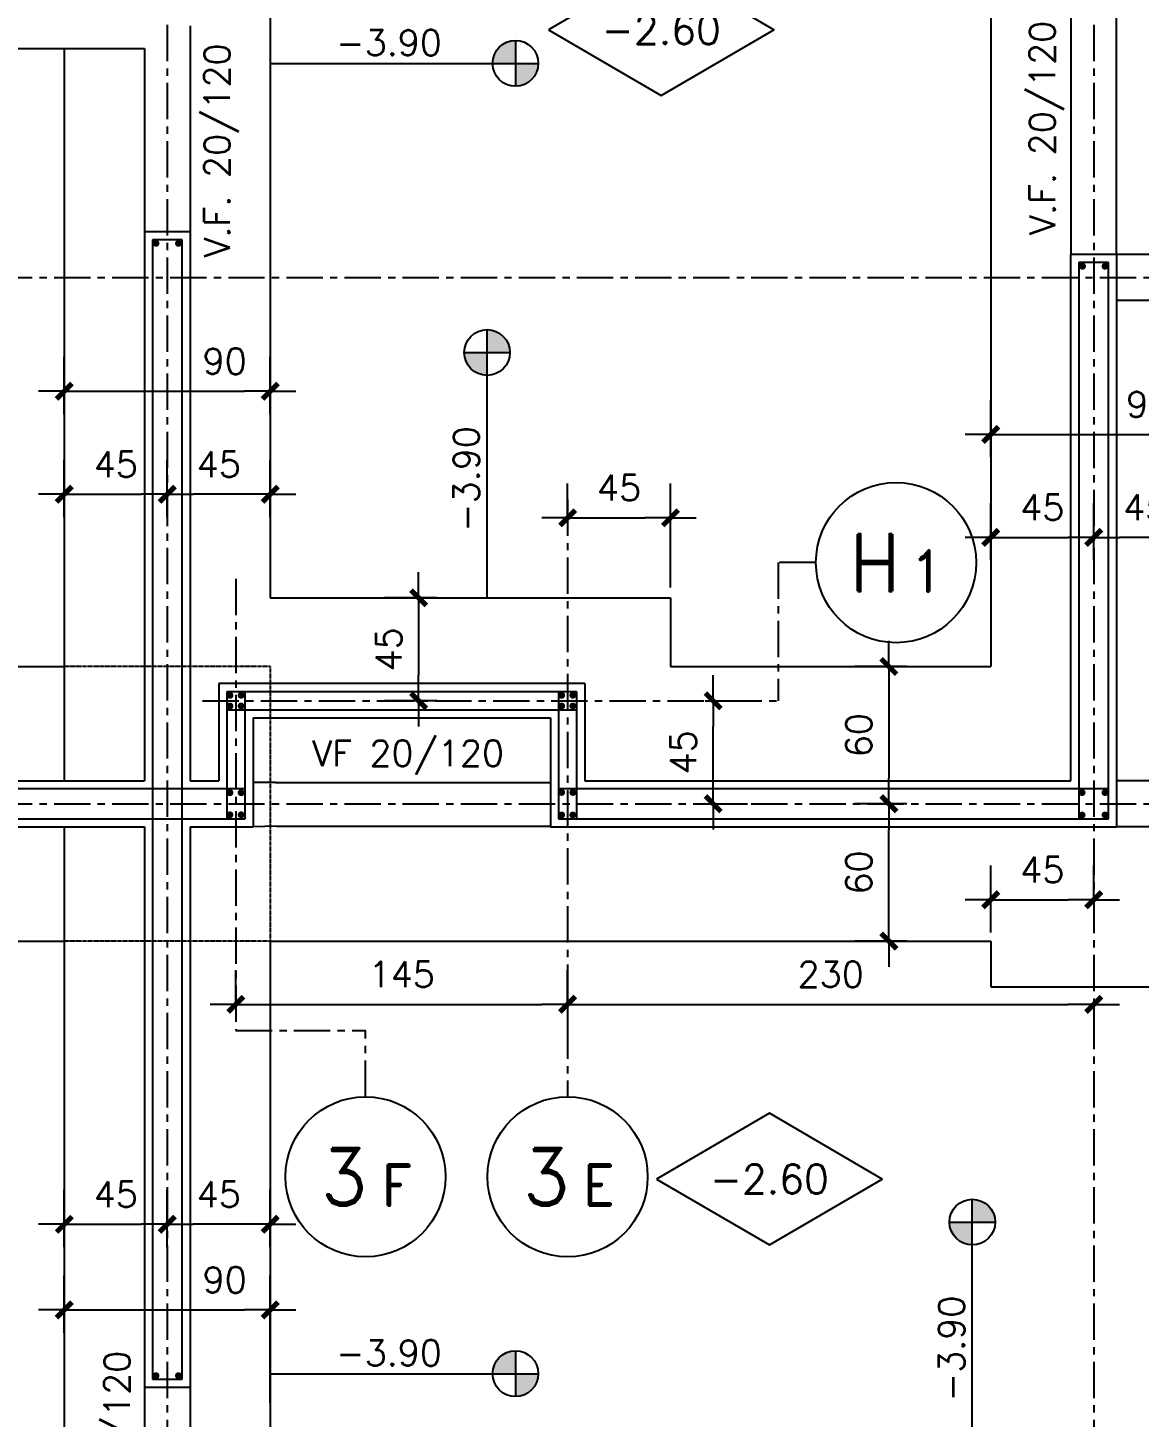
# Model space of a CAD drawing. Header units: millimetres. Extents: x -656655 to -651355, y 91699 to 96737.
# Drawn here: x -655251 to -654765, y 94179 to 94787 of the extents above; entities that cross this region are included whole.
import ezdxf
from ezdxf.enums import TextEntityAlignment as Align

# ---------------------------------------------------------------- set-up
doc = ezdxf.new("R2010")
doc.units = ezdxf.units.MM
doc.header["$LTSCALE"] = 0.5
doc.linetypes.add('CENTER', pattern=[50.8, 31.75, -6.35, 6.35, -6.35])
doc.linetypes.add('DASHED', pattern=[0.75, 0.5, -0.25])
for name, color, linetype in [('A-LINEA 015', 6, 'Continuous'), ('BORDE DE LOSAS', 3, 'Continuous'), ('COTAS', 2, 'Continuous'), ('EJES', 1, 'CENTER'), ('FUNDACIONES', 6, 'Continuous'), ('MALLA', 1, 'Continuous'), ('MUROS', 5, 'Continuous'), ('NIVELES', 3, 'Continuous'), ('SEGMENTOS1', 2, 'DASHED'), ('TEXTOS1', 9, 'Continuous'), ('VIGAS', 3, 'Continuous')]:
    doc.layers.add(name, color=color, linetype=linetype)
doc.styles.add('ROMAND', font='romand')
doc.styles.add('ROMANS', font='romans')
doc.dimstyles.new('ING-50', dxfattribs={"dimscale": 5, "dimtxt": 2.25, "dimasz": 2.25, "dimexe": 3, "dimexo": 0, "dimgap": 1.5, "dimtad": 1, "dimdec": 1, "dimzin": 12, "dimdsep": 46, "dimtxsty": 'ROMANS', "dimblk1": 'TICK1', "dimblk2": 'TICK1', "dimsah": 1, "dimcen": 0.09, "dimclrd": 2, "dimclre": 1, "dimclrt": 3, "dimadec": 1, "dimazin": 3, "dimtfac": 1, "dimtdec": 1, "dimtix": 1, "dimtmove": 2, "dimatfit": 3, "dimfxl": 3, "dimtolj": 1, "dimtzin": 12, "dimarcsym": 0})

# ---------------------------------------------------------------- blocks, each defined once
blk = doc.blocks.new('NIVEL')
at = {"layer": 'NIVELES', "color": 3, "linetype": 'Continuous'}
blk.add_lwpolyline([(-48.79, 12.3), (0.47, -16.43), (49.72, 12.3), (0.47, 41.04)], close=True, dxfattribs=at)
at = {"layer": 'NIVELES', "color": 3, "linetype": 'Continuous', "style": 'ROMANS'}
blk.add_attdef('%%P00.00', text='', height=12.66, dxfattribs=at).set_placement((0.44, 5.97), align=Align.CENTER)
blk = doc.blocks.new('TICK1')
at = {"color": 2}
for points in [[(0, 0), (-1, 0)], [(0, 0), (1, 0)]]:
    blk.add_lwpolyline(points, dxfattribs=at)
at = {"color": 2, "const_width": 0.2}
blk.add_lwpolyline([(-0.3, -0.3), (0.3, 0.3)], dxfattribs=at)
blk = doc.blocks.new('*D263')
at = {"layer": 'COTAS', "color": 1, "lineweight": -2, "ltscale": 0.5}
for p, q in [((-655234.71, 94216.32), (-655234.71, 94241.26)), ((-655144.71, 94185.61), (-655144.71, 94241.26))]:
    blk.add_line(p, q, dxfattribs=at)
at = {"layer": 'COTAS', "color": 2, "lineweight": -2, "ltscale": 0.5}
blk.add_line((-655223.46, 94226.26), (-655155.96, 94226.26), dxfattribs=at)
at = {"layer": 'Defpoints', "color": 0, "ltscale": 0.5}
for p in [(-655144.71, 94226.26), (-655234.71, 94216.32), (-655144.71, 94185.61)]:
    blk.add_point(p, dxfattribs=at)
at = {"layer": 'COTAS', "color": 2, "lineweight": -2, "ltscale": 0.5, "xscale": 11.25, "yscale": 11.25, "zscale": 11.25, "rotation": 180}
blk.add_blockref('TICK1', (-655234.71, 94226.26), dxfattribs=at)
at = {"layer": 'COTAS', "color": 2, "lineweight": -2, "ltscale": 0.5, "xscale": 11.25, "yscale": 11.25, "zscale": 11.25}
blk.add_blockref('TICK1', (-655144.71, 94226.26), dxfattribs=at)
at = {"layer": 'COTAS', "color": 3, "ltscale": 0.5, "insert": (-655164.61, 94239.39), "char_height": 11.25, "attachment_point": 5, "style": 'ROMANS'}
blk.add_mtext('\\A1;90', dxfattribs=at)
blk = doc.blocks.new('*D142')
at = {"layer": 'COTAS', "color": 1, "lineweight": -2, "ltscale": 0.5}
for p, q in [((-655234.71, 94253.74), (-655234.71, 94278.68)), ((-655189.71, 94253.74), (-655189.71, 94278.68))]:
    blk.add_line(p, q, dxfattribs=at)
at = {"layer": 'COTAS', "color": 2, "lineweight": -2, "ltscale": 0.5}
blk.add_line((-655223.46, 94263.68), (-655200.96, 94263.68), dxfattribs=at)
at = {"layer": 'Defpoints', "color": 0, "ltscale": 0.5}
for p in [(-655189.71, 94263.68), (-655234.71, 94253.74), (-655189.71, 94253.74)]:
    blk.add_point(p, dxfattribs=at)
at = {"layer": 'COTAS', "color": 2, "lineweight": -2, "ltscale": 0.5, "xscale": 11.25, "yscale": 11.25, "zscale": 11.25, "rotation": 180}
blk.add_blockref('TICK1', (-655234.71, 94263.68), dxfattribs=at)
at = {"layer": 'COTAS', "color": 2, "lineweight": -2, "ltscale": 0.5, "xscale": 11.25, "yscale": 11.25, "zscale": 11.25}
blk.add_blockref('TICK1', (-655189.71, 94263.68), dxfattribs=at)
at = {"layer": 'COTAS', "color": 3, "ltscale": 0.5, "insert": (-655212.21, 94276.81), "char_height": 11.25, "attachment_point": 5, "style": 'ROMANS'}
blk.add_mtext('\\A1;45', dxfattribs=at)
blk = doc.blocks.new('*D143')
at = {"layer": 'COTAS', "color": 1, "lineweight": -2, "ltscale": 0.5}
for p, q in [((-655189.71, 94253.74), (-655189.71, 94278.68)), ((-655144.71, 94253.74), (-655144.71, 94278.68))]:
    blk.add_line(p, q, dxfattribs=at)
at = {"layer": 'COTAS', "color": 2, "lineweight": -2, "ltscale": 0.5}
blk.add_line((-655155.96, 94263.68), (-655178.46, 94263.68), dxfattribs=at)
at = {"layer": 'Defpoints', "color": 0, "ltscale": 0.5}
for p in [(-655189.71, 94263.68), (-655189.71, 94253.74), (-655144.71, 94253.74)]:
    blk.add_point(p, dxfattribs=at)
at = {"layer": 'COTAS', "color": 2, "lineweight": -2, "ltscale": 0.5, "xscale": 11.25, "yscale": 11.25, "zscale": 11.25, "rotation": 180}
blk.add_blockref('TICK1', (-655189.71, 94263.68), dxfattribs=at)
at = {"layer": 'COTAS', "color": 2, "lineweight": -2, "ltscale": 0.5, "xscale": 11.25, "yscale": 11.25, "zscale": 11.25}
blk.add_blockref('TICK1', (-655144.71, 94263.68), dxfattribs=at)
at = {"layer": 'COTAS', "color": 3, "ltscale": 0.5, "insert": (-655167.21, 94276.81), "char_height": 11.25, "attachment_point": 5, "style": 'ROMANS'}
blk.add_mtext('\\A1;45', dxfattribs=at)
blk = doc.blocks.new('*D163')
at = {"layer": 'COTAS', "color": 1, "lineweight": -2, "ltscale": 0.5}
for p, q in [((-654829.71, 94598.86), (-654829.71, 94623.88)), ((-654739.71, 94598.86), (-654739.71, 94623.88))]:
    blk.add_line(p, q, dxfattribs=at)
at = {"layer": 'COTAS', "color": 2, "lineweight": -2, "ltscale": 0.5}
blk.add_line((-654818.46, 94608.88), (-654750.96, 94608.88), dxfattribs=at)
at = {"layer": 'Defpoints', "color": 0, "ltscale": 0.5}
for p in [(-654739.71, 94608.88), (-654829.71, 94598.86), (-654739.71, 94598.86)]:
    blk.add_point(p, dxfattribs=at)
at = {"layer": 'COTAS', "color": 2, "lineweight": -2, "ltscale": 0.5, "xscale": 11.25, "yscale": 11.25, "zscale": 11.25, "rotation": 180}
blk.add_blockref('TICK1', (-654829.71, 94608.88), dxfattribs=at)
at = {"layer": 'COTAS', "color": 2, "lineweight": -2, "ltscale": 0.5, "xscale": 11.25, "yscale": 11.25, "zscale": 11.25}
blk.add_blockref('TICK1', (-654739.71, 94608.88), dxfattribs=at)
at = {"layer": 'COTAS', "color": 3, "ltscale": 0.5, "insert": (-654760.9, 94622.01), "char_height": 11.25, "attachment_point": 5, "style": 'ROMANS'}
blk.add_mtext('\\A1;90', dxfattribs=at)
blk = doc.blocks.new('*D164')
at = {"layer": 'COTAS', "color": 1, "lineweight": -2, "ltscale": 0.5}
for p, q in [((-654829.71, 94553.86), (-654829.71, 94578.88)), ((-654784.71, 94553.86), (-654784.71, 94578.88))]:
    blk.add_line(p, q, dxfattribs=at)
at = {"layer": 'COTAS', "color": 2, "lineweight": -2, "ltscale": 0.5}
blk.add_line((-654818.46, 94563.88), (-654795.96, 94563.88), dxfattribs=at)
at = {"layer": 'Defpoints', "color": 0, "ltscale": 0.5}
for p in [(-654784.71, 94563.88), (-654829.71, 94553.86), (-654784.71, 94553.86)]:
    blk.add_point(p, dxfattribs=at)
at = {"layer": 'COTAS', "color": 2, "lineweight": -2, "ltscale": 0.5, "xscale": 11.25, "yscale": 11.25, "zscale": 11.25, "rotation": 180}
blk.add_blockref('TICK1', (-654829.71, 94563.88), dxfattribs=at)
at = {"layer": 'COTAS', "color": 2, "lineweight": -2, "ltscale": 0.5, "xscale": 11.25, "yscale": 11.25, "zscale": 11.25}
blk.add_blockref('TICK1', (-654784.71, 94563.88), dxfattribs=at)
at = {"layer": 'COTAS', "color": 3, "ltscale": 0.5, "insert": (-654807.21, 94577.01), "char_height": 11.25, "attachment_point": 5, "style": 'ROMANS'}
blk.add_mtext('\\A1;45', dxfattribs=at)
blk = doc.blocks.new('*D165')
at = {"layer": 'COTAS', "color": 1, "lineweight": -2, "ltscale": 0.5}
for p, q in [((-654784.71, 94553.86), (-654784.71, 94578.88)), ((-654739.71, 94553.86), (-654739.71, 94578.88))]:
    blk.add_line(p, q, dxfattribs=at)
at = {"layer": 'COTAS', "color": 2, "lineweight": -2, "ltscale": 0.5}
blk.add_line((-654750.96, 94563.88), (-654773.46, 94563.88), dxfattribs=at)
at = {"layer": 'Defpoints', "color": 0, "ltscale": 0.5}
for p in [(-654784.71, 94563.88), (-654784.71, 94553.86), (-654739.71, 94553.86)]:
    blk.add_point(p, dxfattribs=at)
at = {"layer": 'COTAS', "color": 2, "lineweight": -2, "ltscale": 0.5, "xscale": 11.25, "yscale": 11.25, "zscale": 11.25, "rotation": 180}
blk.add_blockref('TICK1', (-654784.71, 94563.88), dxfattribs=at)
at = {"layer": 'COTAS', "color": 2, "lineweight": -2, "ltscale": 0.5, "xscale": 11.25, "yscale": 11.25, "zscale": 11.25}
blk.add_blockref('TICK1', (-654739.71, 94563.88), dxfattribs=at)
at = {"layer": 'COTAS', "color": 3, "ltscale": 0.5, "insert": (-654762.21, 94577.01), "char_height": 11.25, "attachment_point": 5, "style": 'ROMANS'}
blk.add_mtext('\\A1;45', dxfattribs=at)
blk = doc.blocks.new('*D182')
at = {"layer": 'COTAS', "color": 1, "lineweight": -2, "ltscale": 0.5}
for p, q in [((-654866.39, 94447.45), (-654889.28, 94447.45)), ((-654866.39, 94387.45), (-654889.28, 94387.45))]:
    blk.add_line(p, q, dxfattribs=at)
at = {"layer": 'COTAS', "color": 2, "lineweight": -2, "ltscale": 0.5}
blk.add_line((-654874.28, 94398.7), (-654874.28, 94436.2), dxfattribs=at)
at = {"layer": 'Defpoints', "color": 0, "ltscale": 0.5}
for p in [(-654874.28, 94447.45), (-654866.39, 94447.45), (-654866.39, 94387.45)]:
    blk.add_point(p, dxfattribs=at)
at = {"layer": 'COTAS', "color": 2, "lineweight": -2, "ltscale": 0.5, "xscale": 11.25, "yscale": 11.25, "zscale": 11.25}
for p, rotation in [((-654874.28, 94447.45), 90), ((-654874.28, 94387.45), 270)]:
    blk.add_blockref('TICK1', p, dxfattribs=dict(at, rotation=rotation))
at = {"layer": 'COTAS', "color": 3, "ltscale": 0.5, "insert": (-654887.4, 94417.45), "char_height": 11.25, "attachment_point": 5, "rotation": 90, "style": 'ROMANS'}
blk.add_mtext('\\A1;60', dxfattribs=at)
blk = doc.blocks.new('*D183')
at = {"layer": 'COTAS', "color": 1, "lineweight": -2, "ltscale": 0.5}
for p, q in [((-654866.39, 94507.45), (-654889.28, 94507.45)), ((-654866.39, 94447.45), (-654889.28, 94447.45))]:
    blk.add_line(p, q, dxfattribs=at)
at = {"layer": 'COTAS', "color": 2, "lineweight": -2, "ltscale": 0.5}
blk.add_line((-654874.28, 94496.2), (-654874.28, 94458.7), dxfattribs=at)
at = {"layer": 'Defpoints', "color": 0, "ltscale": 0.5}
for p in [(-654866.39, 94507.45), (-654874.28, 94447.45), (-654866.39, 94447.45)]:
    blk.add_point(p, dxfattribs=at)
at = {"layer": 'COTAS', "color": 2, "lineweight": -2, "ltscale": 0.5, "xscale": 11.25, "yscale": 11.25, "zscale": 11.25}
for p, rotation in [((-654874.28, 94507.45), 90), ((-654874.28, 94447.45), 270)]:
    blk.add_blockref('TICK1', p, dxfattribs=dict(at, rotation=rotation))
at = {"layer": 'COTAS', "color": 3, "ltscale": 0.5, "insert": (-654887.4, 94477.45), "char_height": 11.25, "attachment_point": 5, "rotation": 90, "style": 'ROMANS'}
blk.add_mtext('\\A1;60', dxfattribs=at)
blk = doc.blocks.new('*D187')
at = {"layer": 'COTAS', "color": 1, "lineweight": -2, "ltscale": 0.5}
for p, q in [((-655234.71, 94617.78), (-655234.71, 94642.72)), ((-655144.71, 94617.78), (-655144.71, 94642.72))]:
    blk.add_line(p, q, dxfattribs=at)
at = {"layer": 'COTAS', "color": 2, "lineweight": -2, "ltscale": 0.5}
blk.add_line((-655223.46, 94627.72), (-655155.96, 94627.72), dxfattribs=at)
at = {"layer": 'Defpoints', "color": 0, "ltscale": 0.5}
for p in [(-655144.71, 94627.72), (-655234.71, 94617.78), (-655144.71, 94617.78)]:
    blk.add_point(p, dxfattribs=at)
at = {"layer": 'COTAS', "color": 2, "lineweight": -2, "ltscale": 0.5, "xscale": 11.25, "yscale": 11.25, "zscale": 11.25, "rotation": 180}
blk.add_blockref('TICK1', (-655234.71, 94627.72), dxfattribs=at)
at = {"layer": 'COTAS', "color": 2, "lineweight": -2, "ltscale": 0.5, "xscale": 11.25, "yscale": 11.25, "zscale": 11.25}
blk.add_blockref('TICK1', (-655144.71, 94627.72), dxfattribs=at)
at = {"layer": 'COTAS', "color": 3, "ltscale": 0.5, "insert": (-655164.61, 94640.84), "char_height": 11.25, "attachment_point": 5, "style": 'ROMANS'}
blk.add_mtext('\\A1;90', dxfattribs=at)
blk = doc.blocks.new('*D188')
at = {"layer": 'COTAS', "color": 1, "lineweight": -2, "ltscale": 0.5}
for p, q in [((-655234.71, 94572.78), (-655234.71, 94597.72)), ((-655189.71, 94572.78), (-655189.71, 94597.72))]:
    blk.add_line(p, q, dxfattribs=at)
at = {"layer": 'COTAS', "color": 2, "lineweight": -2, "ltscale": 0.5}
blk.add_line((-655223.46, 94582.72), (-655200.96, 94582.72), dxfattribs=at)
at = {"layer": 'Defpoints', "color": 0, "ltscale": 0.5}
for p in [(-655189.71, 94582.72), (-655234.71, 94572.78), (-655189.71, 94572.78)]:
    blk.add_point(p, dxfattribs=at)
at = {"layer": 'COTAS', "color": 2, "lineweight": -2, "ltscale": 0.5, "xscale": 11.25, "yscale": 11.25, "zscale": 11.25, "rotation": 180}
blk.add_blockref('TICK1', (-655234.71, 94582.72), dxfattribs=at)
at = {"layer": 'COTAS', "color": 2, "lineweight": -2, "ltscale": 0.5, "xscale": 11.25, "yscale": 11.25, "zscale": 11.25}
blk.add_blockref('TICK1', (-655189.71, 94582.72), dxfattribs=at)
at = {"layer": 'COTAS', "color": 3, "ltscale": 0.5, "insert": (-655212.21, 94595.84), "char_height": 11.25, "attachment_point": 5, "style": 'ROMANS'}
blk.add_mtext('\\A1;45', dxfattribs=at)
blk = doc.blocks.new('*D189')
at = {"layer": 'COTAS', "color": 1, "lineweight": -2, "ltscale": 0.5}
for p, q in [((-655189.71, 94572.78), (-655189.71, 94597.72)), ((-655144.71, 94572.78), (-655144.71, 94597.72))]:
    blk.add_line(p, q, dxfattribs=at)
at = {"layer": 'COTAS', "color": 2, "lineweight": -2, "ltscale": 0.5}
blk.add_line((-655155.96, 94582.72), (-655178.46, 94582.72), dxfattribs=at)
at = {"layer": 'Defpoints', "color": 0, "ltscale": 0.5}
for p in [(-655189.71, 94582.72), (-655189.71, 94572.78), (-655144.71, 94572.78)]:
    blk.add_point(p, dxfattribs=at)
at = {"layer": 'COTAS', "color": 2, "lineweight": -2, "ltscale": 0.5, "xscale": 11.25, "yscale": 11.25, "zscale": 11.25, "rotation": 180}
blk.add_blockref('TICK1', (-655189.71, 94582.72), dxfattribs=at)
at = {"layer": 'COTAS', "color": 2, "lineweight": -2, "ltscale": 0.5, "xscale": 11.25, "yscale": 11.25, "zscale": 11.25}
blk.add_blockref('TICK1', (-655144.71, 94582.72), dxfattribs=at)
at = {"layer": 'COTAS', "color": 3, "ltscale": 0.5, "insert": (-655167.21, 94595.84), "char_height": 11.25, "attachment_point": 5, "style": 'ROMANS'}
blk.add_mtext('\\A1;45', dxfattribs=at)
blk = doc.blocks.new('*D286')
at = {"layer": 'COTAS', "color": 1, "lineweight": -2, "ltscale": 0.5}
for p, q in [((-654829.71, 94391.27), (-654829.71, 94420.5)), ((-654784.71, 94403.76), (-654784.71, 94420.5))]:
    blk.add_line(p, q, dxfattribs=at)
at = {"layer": 'COTAS', "color": 2, "lineweight": -2, "ltscale": 0.5}
blk.add_line((-654818.46, 94405.5), (-654795.96, 94405.5), dxfattribs=at)
at = {"layer": 'Defpoints', "color": 0, "ltscale": 0.5}
for p in [(-654784.71, 94405.5), (-654784.71, 94403.76), (-654829.71, 94391.27)]:
    blk.add_point(p, dxfattribs=at)
at = {"layer": 'COTAS', "color": 2, "lineweight": -2, "ltscale": 0.5, "xscale": 11.25, "yscale": 11.25, "zscale": 11.25, "rotation": 180}
blk.add_blockref('TICK1', (-654829.71, 94405.5), dxfattribs=at)
at = {"layer": 'COTAS', "color": 2, "lineweight": -2, "ltscale": 0.5, "xscale": 11.25, "yscale": 11.25, "zscale": 11.25}
blk.add_blockref('TICK1', (-654784.71, 94405.5), dxfattribs=at)
at = {"layer": 'COTAS', "color": 3, "ltscale": 0.5, "insert": (-654807.21, 94418.63), "char_height": 11.25, "attachment_point": 5, "style": 'ROMANS'}
blk.add_mtext('\\A1;45', dxfattribs=at)
blk = doc.blocks.new('nivel-f')
at = {"linetype": 'Continuous'}
h = blk.add_hatch(color=1, dxfattribs=at)
h.paths.add_polyline_path([(90.5, 0), (90.5, 10, 0.414214), (80.5, 0)])
h.paths.add_polyline_path([(90.5, -10, 0.414214), (100.5, 0), (90.5, 0)])
at = {"color": 3}
for p, q in [((90.5, 10), (90.5, -10)), ((-16.7, 0), (100.5, 0))]:
    blk.add_line(p, q, dxfattribs=at)
blk.add_circle((90.5, 0), 10, dxfattribs=at)
at = {"color": 3, "style": 'ROMANS'}
blk.add_attdef('NIVEL', text='', height=11.25, dxfattribs=at).set_placement((35.21, 3.44), align=Align.CENTER)
blk = doc.blocks.new('*D407')
at = {"layer": 'COTAS', "color": 1, "lineweight": -2}
for p, q in [((-654954.56, 94492.45), (-654936.08, 94492.45)), ((-654954.37, 94447.45), (-654936.08, 94447.45))]:
    blk.add_line(p, q, dxfattribs=at)
at = {"layer": 'COTAS', "color": 2, "lineweight": -2}
blk.add_line((-654951.08, 94458.7), (-654951.08, 94481.2), dxfattribs=at)
at = {"layer": 'Defpoints', "color": 0}
for p in [(-654954.56, 94492.45), (-654951.08, 94492.45), (-654954.37, 94447.45)]:
    blk.add_point(p, dxfattribs=at)
at = {"layer": 'COTAS', "color": 2, "lineweight": -2, "xscale": 11.25, "yscale": 11.25, "zscale": 11.25}
for p, rotation in [((-654951.08, 94492.45), 90), ((-654951.08, 94447.45), 270)]:
    blk.add_blockref('TICK1', p, dxfattribs=dict(at, rotation=rotation))
at = {"layer": 'COTAS', "color": 3, "insert": (-654964.2, 94469.95), "char_height": 11.25, "attachment_point": 5, "rotation": 90, "style": 'ROMANS'}
blk.add_mtext('\\A1;45', dxfattribs=at)
blk = doc.blocks.new('eje-3')
at = {"color": 3, "linetype": 'Continuous'}
blk.add_circle((0, 0), 35, dxfattribs=at)
at = {"color": 5, "linetype": 'Continuous', "style": 'ROMAND'}
for height, p in [(25, (-9.19, 0)), (18, (13.69, -3.58))]:
    blk.add_attdef('0', text='', height=height, dxfattribs=at).set_placement(p, align=Align.MIDDLE)
blk = doc.blocks.new('*D408')
at = {"layer": 'COTAS', "color": 1, "lineweight": -2}
for p, q in [((-655159.71, 94359.81), (-655159.71, 94374.81)), ((-655014.71, 94359.81), (-655014.71, 94344.81))]:
    blk.add_line(p, q, dxfattribs=at)
at = {"layer": 'COTAS', "color": 2, "lineweight": -2}
blk.add_line((-655148.46, 94359.81), (-655025.96, 94359.81), dxfattribs=at)
at = {"layer": 'Defpoints', "color": 0}
for p in [(-655159.71, 94359.81), (-655014.71, 94359.81), (-655014.71, 94359.81)]:
    blk.add_point(p, dxfattribs=at)
at = {"layer": 'COTAS', "color": 2, "lineweight": -2, "xscale": 11.25, "yscale": 11.25, "zscale": 11.25, "rotation": 180}
blk.add_blockref('TICK1', (-655159.71, 94359.81), dxfattribs=at)
at = {"layer": 'COTAS', "color": 2, "lineweight": -2, "xscale": 11.25, "yscale": 11.25, "zscale": 11.25}
blk.add_blockref('TICK1', (-655014.71, 94359.81), dxfattribs=at)
at = {"layer": 'COTAS', "color": 3, "insert": (-655087.21, 94372.93), "char_height": 11.25, "attachment_point": 5, "style": 'ROMANS'}
blk.add_mtext('\\A1;145', dxfattribs=at)
blk = doc.blocks.new('*D410')
at = {"layer": 'COTAS', "color": 1, "lineweight": -2}
for p, q in [((-655014.71, 94359.81), (-655014.71, 94374.81)), ((-654784.71, 94359.81), (-654784.71, 94344.81))]:
    blk.add_line(p, q, dxfattribs=at)
at = {"layer": 'COTAS', "color": 2, "lineweight": -2}
blk.add_line((-655003.46, 94359.81), (-654795.96, 94359.81), dxfattribs=at)
at = {"layer": 'Defpoints', "color": 0}
for p in [(-655014.71, 94359.81), (-654784.71, 94359.81), (-654784.71, 94359.81)]:
    blk.add_point(p, dxfattribs=at)
at = {"layer": 'COTAS', "color": 2, "lineweight": -2, "xscale": 11.25, "yscale": 11.25, "zscale": 11.25, "rotation": 180}
blk.add_blockref('TICK1', (-655014.71, 94359.81), dxfattribs=at)
at = {"layer": 'COTAS', "color": 2, "lineweight": -2, "xscale": 11.25, "yscale": 11.25, "zscale": 11.25}
blk.add_blockref('TICK1', (-654784.71, 94359.81), dxfattribs=at)
at = {"layer": 'COTAS', "color": 3, "insert": (-654899.71, 94372.93), "char_height": 11.25, "attachment_point": 5, "style": 'ROMANS'}
blk.add_mtext('\\A1;230', dxfattribs=at)
blk = doc.blocks.new('*D412')
at = {"layer": 'COTAS', "color": 1, "lineweight": -2, "ltscale": 0.5}
for p, q in [((-655071.94, 94537.45), (-655094.82, 94537.45)), ((-655071.94, 94492.45), (-655094.82, 94492.45))]:
    blk.add_line(p, q, dxfattribs=at)
at = {"layer": 'COTAS', "color": 2, "lineweight": -2, "ltscale": 0.5}
blk.add_line((-655079.82, 94526.2), (-655079.82, 94503.7), dxfattribs=at)
at = {"layer": 'Defpoints', "color": 0, "ltscale": 0.5}
for p in [(-655071.94, 94537.45), (-655079.82, 94492.45), (-655071.94, 94492.45)]:
    blk.add_point(p, dxfattribs=at)
at = {"layer": 'COTAS', "color": 2, "lineweight": -2, "ltscale": 0.5, "xscale": 11.25, "yscale": 11.25, "zscale": 11.25}
for p, rotation in [((-655079.82, 94537.45), 90), ((-655079.82, 94492.45), 270)]:
    blk.add_blockref('TICK1', p, dxfattribs=dict(at, rotation=rotation))
at = {"layer": 'COTAS', "color": 3, "ltscale": 0.5, "insert": (-655092.95, 94514.95), "char_height": 11.25, "attachment_point": 5, "rotation": 90, "style": 'ROMANS'}
blk.add_mtext('\\A1;45', dxfattribs=at)
blk = doc.blocks.new('*D413')
at = {"layer": 'COTAS', "color": 1, "lineweight": -2}
for p, q in [((-655014.71, 94572.44), (-655014.71, 94587.44)), ((-654969.71, 94542), (-654969.71, 94587.44))]:
    blk.add_line(p, q, dxfattribs=at)
at = {"layer": 'COTAS', "color": 2, "lineweight": -2}
blk.add_line((-655003.46, 94572.44), (-654980.96, 94572.44), dxfattribs=at)
at = {"layer": 'Defpoints', "color": 0}
for p in [(-655014.71, 94572.44), (-654969.71, 94572.44), (-654969.71, 94542)]:
    blk.add_point(p, dxfattribs=at)
at = {"layer": 'COTAS', "color": 2, "lineweight": -2, "xscale": 11.25, "yscale": 11.25, "zscale": 11.25, "rotation": 180}
blk.add_blockref('TICK1', (-655014.71, 94572.44), dxfattribs=at)
at = {"layer": 'COTAS', "color": 2, "lineweight": -2, "xscale": 11.25, "yscale": 11.25, "zscale": 11.25}
blk.add_blockref('TICK1', (-654969.71, 94572.44), dxfattribs=at)
at = {"layer": 'COTAS', "color": 3, "insert": (-654992.21, 94585.56), "char_height": 11.25, "attachment_point": 5, "style": 'ROMANS'}
blk.add_mtext('\\A1;45', dxfattribs=at)

msp = doc.modelspace()

# ---------------------------------------------------------------- linework, layer by layer
at = {"layer": 'BORDE DE LOSAS', "ltscale": 0.2}
for p, q in [((-654794.71467662, 94807.45238412), (-654794.71467756, 94687.45215585)), ((-654774.71467116, 94687.4521467), (-654774.71467182, 94807.45238423)), ((-654656.71467127, 94687.45228968), (-654774.71465897, 94687.45228968)), ((-654656.71467047, 94667.45410945), (-654774.71465818, 94667.45410945)), ((-654656.71466846, 94457.45232423), (-654774.71452185, 94457.45232423)), ((-654656.71466926, 94437.45234109), (-654774.71450887, 94437.45234109))]:
    msp.add_line(p, q, dxfattribs=at)
at = {"layer": 'EJES'}
for p, q in [((-655189.71469271, 96667.45227213), (-655189.71469271, 93007.45227206)), ((-654784.71467612, 96667.45227213), (-654784.71467612, 93007.45227206)), ((-656585.41238582, 94677.45226695), (-653147.2146825, 94677.45226695)), ((-655014.71469271, 94580.45969034), (-655014.71469314, 94319.44364402)), ((-654906.13629877, 94552.85175034), (-654922.64247036, 94552.85175034)), ((-654922.64247036, 94552.85175034), (-654922.64247036, 94492.45229727)), ((-655159.71469271, 94545.80603448), (-655159.71469311, 94348.37150939)), ((-655174.23729976, 94492.4522967), (-654922.64247036, 94492.45229727)), ((-656585.41238582, 94447.45229704), (-653147.2146825, 94447.45229704)), ((-655159.71469311, 94348.37150939), (-655103.05219927, 94348.37150939)), ((-655103.05219927, 94319.4436441), (-655103.05219927, 94348.37150939))]:
    msp.add_line(p, q, dxfattribs=at)
at = {"layer": 'FUNDACIONES', "ltscale": 0.15}
for p, q in [((-655144.71469271, 94977.45227212), (-655144.71469271, 94537.45229677)), ((-654829.71467612, 94977.45227212), (-654829.71467612, 94507.45229704)), ((-655234.71469271, 94777.45227212), (-655234.71469271, 94457.45233567)), ((-655144.71469271, 94537.45229677), (-654969.7146927, 94537.45229716)), ((-654969.7146927, 94537.45229716), (-654969.71469276, 94507.45229704)), ((-655657.02838306, 94507.45229704), (-655234.71469271, 94507.45229704)), ((-654969.71469276, 94507.45229704), (-654829.71467612, 94507.45229704)), ((-655234.71469271, 94437.45230392), (-655234.71469271, 94157.45227212)), ((-655682.82367587, 94387.45229704), (-655234.71469271, 94387.45229704)), ((-655144.71469271, 94387.45229704), (-654829.71467612, 94387.45229704)), ((-655144.71469271, 94387.45229704), (-655144.71469271, 94157.45227212)), ((-654829.71467612, 94387.45229704), (-654829.71467612, 94367.45229704)), ((-654829.71467612, 94367.45229704), (-654434.71467612, 94367.45229704))]:
    msp.add_line(p, q, dxfattribs=at)
at = {"layer": 'MALLA', "ltscale": 0.5}
for p, q in [((-655183.21467612, 94693.9523843), (-655196.21470843, 94693.9523843)), ((-655196.21470843, 94693.9523843), (-655196.21470843, 94195.95227236)), ((-655183.21467612, 94195.95227236), (-655183.21467612, 94693.9523843)), ((-654791.21467613, 94683.95215596), (-654791.21467618, 94440.95232266)), ((-654778.21467542, 94683.95215596), (-654791.21467613, 94683.95215596)), ((-654778.21467547, 94440.95232266), (-654778.21467542, 94683.95215596)), ((-655010.71469318, 94496.45232216), (-655163.71469652, 94496.4523216)), ((-655163.71469652, 94496.4523216), (-655163.71469652, 94440.95229933)), ((-655155.71469318, 94440.95229925), (-655155.71469318, 94496.4523216)), ((-655018.71469652, 94496.45232079), (-655018.71469655, 94440.95229777)), ((-655010.7146932, 94440.95230404), (-655010.71469318, 94496.45232079)), ((-655163.71469652, 94488.45232049), (-655010.71469318, 94488.45232105)), ((-655155.71469318, 94453.95226655), (-655671.21467428, 94453.95227212)), ((-654778.21466894, 94453.95226247), (-655018.71469654, 94453.95226507)), ((-655671.21467428, 94440.95230482), (-655155.71469318, 94440.95229925)), ((-655018.71469655, 94440.95229777), (-654778.21466894, 94440.95229517)), ((-655196.21470843, 94195.95227236), (-655183.21467612, 94195.95227236))]:
    msp.add_line(p, q, dxfattribs=at)
at = {"layer": 'MALLA', "ltscale": 0.5, "const_width": 1.5}
for points in [[(-655195.37371818, 94692.36139404, 1), (-655193.87371818, 94692.36139404, 1)], [(-655185.55566638, 94692.36139404, 1), (-655184.05566638, 94692.36139404, 1)], [(-654790.37368587, 94682.36116571, 1), (-654788.87368587, 94682.36116571, 1)], [(-654780.55566567, 94682.36116571, 1), (-654779.05566567, 94682.36116571, 1)], [(-655163.04401617, 94494.86771897, 1), (-655161.54401617, 94494.86771897, 1)], [(-655163.04401617, 94490.19649366, 1), (-655161.54401617, 94490.19649366, 1)], [(-655158.17890443, 94494.86771897, 1), (-655156.67890443, 94494.86771897, 1)], [(-655158.17890443, 94490.19649366, 1), (-655156.67890443, 94490.19649366, 1)], [(-655018.04401617, 94494.86771816, 1), (-655016.54401617, 94494.86771816, 1)], [(-655018.04401617, 94490.19649285, 1), (-655016.54401617, 94490.19649285, 1)], [(-655013.17890443, 94494.86771816, 1), (-655011.67890443, 94494.86771816, 1)], [(-655013.17890443, 94490.19649285, 1), (-655011.67890443, 94490.19649285, 1)], [(-655163.04401617, 94452.28117802, 1), (-655161.54401617, 94452.28117802, 1)], [(-655158.17890443, 94452.28117802, 1), (-655156.67890443, 94452.28117802, 1)], [(-655018.04401617, 94452.41548216, 1), (-655016.54401617, 94452.41548216, 1)], [(-655013.17890443, 94452.41548216, 1), (-655011.67890443, 94452.41548216, 1)], [(-654790.55837871, 94452.36134453, 1), (-654789.05837871, 94452.36134453, 1)], [(-654780.53851768, 94452.36134453, 1), (-654779.03851768, 94452.36134453, 1)], [(-655163.04401617, 94442.64963247, 1), (-655161.54401617, 94442.64963247, 1)], [(-655158.17890443, 94442.64963247, 1), (-655156.67890443, 94442.64963247, 1)], [(-655018.04401619, 94442.5627238, 1), (-655016.54401619, 94442.5627238, 1)], [(-655013.17890446, 94442.5627238, 1), (-655011.67890446, 94442.5627238, 1)], [(-654790.55837871, 94442.54331292, 1), (-654789.05837871, 94442.54331292, 1)], [(-654780.53851768, 94442.54331292, 1), (-654779.03851768, 94442.54331292, 1)], [(-655195.37371819, 94197.54326261, 1), (-655193.87371819, 94197.54326261, 1)], [(-655185.55566639, 94197.54326261, 1), (-655184.05566639, 94197.54326261, 1)]]:
    msp.add_lwpolyline(points, format="xyb", close=True, dxfattribs=at)
at = {"layer": 'MUROS'}
for p, q in [((-655179.71467509, 94697.4523843), (-655199.71470824, 94697.45238419)), ((-654774.71467542, 94687.45215596), (-654794.71467533, 94687.45215585)), ((-654774.71467116, 94687.4521467), (-654774.71450887, 94437.45229328)), ((-655167.21469271, 94499.95227291), (-655167.21469314, 94457.45227183)), ((-655007.21469271, 94499.95227347), (-655007.21469314, 94457.45226801)), ((-655152.21469286, 94484.9522718), (-655152.21469334, 94437.45230307)), ((-655022.21469286, 94484.95227237), (-655022.21469334, 94437.4522997)), ((-655674.71467612, 94457.45233628), (-655199.71467612, 94457.45233562)), ((-655179.71467612, 94457.45227212), (-655167.21469314, 94457.45227183)), ((-655007.21469314, 94457.45226801), (-654794.71467629, 94457.45226294)), ((-655199.71470819, 94437.45230384), (-655199.71470832, 94192.45227234))]:
    msp.add_line(p, q, dxfattribs=at)
at = {"layer": 'MUROS', "ltscale": 0.15}
for p, q in [((-655199.71467612, 94697.45238419), (-655199.71467612, 94457.45233562)), ((-655179.71467612, 94697.4523843), (-655179.71467612, 94457.45227212)), ((-655674.71467428, 94437.45230482), (-655199.71470819, 94437.45230384)), ((-655179.71467505, 94437.45230378), (-655179.71467517, 94192.45227234)), ((-655179.71467505, 94437.45230378), (-655152.21469334, 94437.45230307)), ((-655022.21469334, 94437.4522997), (-654774.714669, 94437.45229328)), ((-655199.71470845, 94192.45227236), (-655179.71467529, 94192.45227234))]:
    msp.add_line(p, q, dxfattribs=at)
at = {"layer": 'MUROS', "ltscale": 0.5}
for p, q in [((-654794.71467629, 94457.45226294), (-654794.71467756, 94687.45215585)), ((-655007.21469271, 94499.95227347), (-655167.21469271, 94499.95227291)), ((-655152.21469286, 94484.9522718), (-655022.21469286, 94484.95227237))]:
    msp.add_line(p, q, dxfattribs=at)
at = {"layer": 'SEGMENTOS1', "ltscale": 0.5}
for p, q in [((-655144.71469271, 94507.45229704), (-655234.71469271, 94507.45229704)), ((-655144.71469271, 94507.45229704), (-655144.71469271, 94387.45229704)), ((-655144.71469271, 94387.45229704), (-655234.71469271, 94387.45229704))]:
    msp.add_line(p, q, dxfattribs=at)
at = {"layer": 'VIGAS', "ltscale": 0.5}
for p, q in [((-655179.71467517, 94787.45238423), (-655179.71467509, 94697.4523843)), ((-655599.71467612, 94777.45227212), (-655199.71470831, 94777.45227212)), ((-655199.71470831, 94777.45227212), (-655199.71470824, 94697.45238419)), ((-655142.34958597, 94456.69453003), (-655152.21469314, 94456.69453013)), ((-655142.34958597, 94456.69453003), (-655022.34958577, 94456.69454696)), ((-655142.00311563, 94437.73317767), (-655152.21469334, 94437.45230307)), ((-655142.00311563, 94437.73317767), (-655022.00311544, 94437.73317883)), ((-655199.71470832, 94192.45227234), (-655199.71470813, 94107.45227319)), ((-655179.71467517, 94192.45227234), (-655179.71467498, 94107.4522732))]:
    msp.add_line(p, q, dxfattribs=at)

# ---------------------------------------------------------------- block references
at = {"ltscale": 0.5}
for p in [(-655128.01089991, 94771.00452856), (-655128.01089991, 94198.40172125)]:
    msp.add_blockref('nivel-f', p, dxfattribs=at).add_auto_attribs({'NIVEL': '-3.90'})
at = {"ltscale": 0.5, "rotation": 90}
for p in [(-655049.90827281, 94554.15608981), (-654837.79797262, 94174.15606492)]:
    msp.add_blockref('nivel-f', p, dxfattribs=at).add_auto_attribs({'NIVEL': '-3.90'})
at = {"layer": 'A-LINEA 015', "ltscale": 0.5}
ref = msp.add_blockref('eje-3', (-654871.13629877, 94552.85175034), dxfattribs=at)
ref.add_attrib('0', 'H', dxfattribs={"layer": '0', "color": 5, "linetype": 'Continuous', "height": 25, "style": 'ROMAND'}).set_placement((-654880.32702275, 94552.85175034), align=Align.MIDDLE)
ref.add_attrib('0', '1', dxfattribs={"layer": '0', "color": 5, "linetype": 'Continuous', "height": 18, "style": 'ROMAND'}).set_placement((-654857.45006342, 94549.26908127), align=Align.MIDDLE)
ref = msp.add_blockref('eje-3', (-655103.05219927, 94284.4436441), dxfattribs=at)
ref.add_attrib('0', '3', dxfattribs={"layer": '0', "color": 5, "linetype": 'Continuous', "height": 25, "style": 'ROMAND'}).set_placement((-655112.24292325, 94284.4436441), align=Align.MIDDLE)
ref.add_attrib('0', 'F', dxfattribs={"layer": '0', "color": 5, "linetype": 'Continuous', "height": 18, "style": 'ROMAND'}).set_placement((-655089.36596392, 94280.86097503), align=Align.MIDDLE)
ref = msp.add_blockref('eje-3', (-655014.71469314, 94284.44364402), dxfattribs=at)
ref.add_attrib('0', '3', dxfattribs={"layer": '0', "color": 5, "linetype": 'Continuous', "height": 25, "style": 'ROMAND'}).set_placement((-655023.90541712, 94284.44364402), align=Align.MIDDLE)
ref.add_attrib('0', 'E', dxfattribs={"layer": '0', "color": 5, "linetype": 'Continuous', "height": 18, "style": 'ROMAND'}).set_placement((-655001.02845779, 94280.86097495), align=Align.MIDDLE)
at = {"layer": 'VIGAS', "ltscale": 0.5}
for p in [(-654974.22842937, 94773.45114163), (-654926.98826301, 94271.15179403)]:
    msp.add_blockref('NIVEL', p, dxfattribs=at).add_auto_attribs({'%%P00.00': '-2.60'})

# ---------------------------------------------------------------- texts
at = {"layer": 'TEXTOS1', "style": 'ROMANS'}
for p in [(-654801.55380932, 94696.11055037), (-655162.32498115, 94686.22245852), (-655206.02872116, 94114.91132386)]:
    msp.add_text('V.F. 20/120', height=11.25, rotation=90, dxfattribs=at).set_placement(p)
msp.add_text('VF 20/120', height=11.25, dxfattribs=at).set_placement((-655126.39963187, 94463.90689998))

# ---------------------------------------------------------------- dimensions: what is measured, and where the dimension line sits
at = {"layer": 'COTAS', "ltscale": 0.5}
for base, p1, p2, picture, middle in [((-655144.71469271, 94627.71871121), (-655234.71469271, 94617.77559845), (-655144.71469271, 94617.77559845), '*D187', (-655164.60798006, 94640.84371121)), ((-654739.71467612, 94608.88165812), (-654829.71467612, 94598.8559094), (-654739.71467612, 94598.8559094), '*D163', (-654760.90391721, 94622.00665812)), ((-655144.71469271, 94226.26300808), (-655234.71469271, 94216.31989533), (-655144.71469271, 94185.60531992), '*D263', (-655164.60798006, 94239.38800808))]:
    dim = msp.add_linear_dim(base=base, p1=p1, p2=p2, dimstyle='ING-50', dxfattribs=at)
    dim.commit()
    dim.dimension.update_dxf_attribs({"geometry": picture, "text_midpoint": middle, "dimtype": 160})
for base, p1, p2, picture, middle in [((-655189.71469271, 94582.71871121), (-655234.71469271, 94572.77559845), (-655189.71469271, 94572.77559845), '*D188', (-655212.21469271, 94595.84371121)), ((-654784.71467612, 94563.88165812), (-654829.71467612, 94553.8559094), (-654784.71467612, 94553.8559094), '*D164', (-654807.21467612, 94577.00665812)), ((-654784.71467612, 94405.50401563), (-654829.71467612, 94391.26607865), (-654784.71467612, 94403.75623091), '*D286', (-654807.21467612, 94418.62901563)), ((-655189.71469271, 94263.68242764), (-655234.71469271, 94253.73931488), (-655189.71469271, 94253.73931488), '*D142', (-655212.21469271, 94276.80742764))]:
    dim = msp.add_linear_dim(base=base, p1=p1, p2=p2, dimstyle='ING-50', dxfattribs=at)
    dim.commit()
    dim.dimension.update_dxf_attribs({"geometry": picture, "text_midpoint": middle})
for base, p1, p2, angle, picture, middle in [((-655189.71469271, 94582.71871121), (-655144.71469271, 94572.77559845), (-655189.71469271, 94572.77559845), 180, '*D189', (-655167.21469271, 94595.84371121)), ((-654784.71467612, 94563.88165812), (-654739.71467612, 94553.8559094), (-654784.71467612, 94553.8559094), 180, '*D165', (-654762.21467612, 94577.00665812)), ((-655079.82132364, 94492.45229693), (-655071.93681648, 94537.45229693), (-655071.93681648, 94492.45229693), 270, '*D412', (-655092.94632364, 94514.95229693)), ((-654874.27941354, 94447.45229704), (-654866.39490638, 94507.45229704), (-654866.39490638, 94447.45229704), 270, '*D183', (-654887.40441354, 94477.45229704)), ((-654874.27941354, 94447.45229704), (-654866.39490638, 94387.45229704), (-654866.39490638, 94447.45229704), 90, '*D182', (-654887.40441354, 94417.45229704)), ((-655189.71469271, 94263.68242764), (-655144.71469271, 94253.73931488), (-655189.71469271, 94253.73931488), 180, '*D143', (-655167.21469271, 94276.80742764))]:
    dim = msp.add_linear_dim(base=base, p1=p1, p2=p2, angle=angle, dimstyle='ING-50', dxfattribs=at)
    dim.commit()
    dim.dimension.update_dxf_attribs({"geometry": picture, "text_midpoint": middle})
at = {"layer": 'COTAS'}
for base, p1, p2, picture, middle in [((-654969.71469271, 94572.43804884), (-655014.71469305, 94572.43804841), (-654969.71469271, 94541.99580266), '*D413', (-654992.21469288, 94585.56304884)), ((-655014.71469305, 94359.80878904), (-655159.71469305, 94359.80878886), (-655014.71469305, 94359.80879003), '*D408', (-655087.21469305, 94372.93378904)), ((-654784.71467612, 94359.80878904), (-655014.71469305, 94359.80878861), (-654784.71467612, 94359.80879047), '*D410', (-654899.71468458, 94372.93378904))]:
    dim = msp.add_linear_dim(base=base, p1=p1, p2=p2, dimstyle='ING-50', dxfattribs=at)
    dim.commit()
    dim.dimension.update_dxf_attribs({"geometry": picture, "text_midpoint": middle})
dim = msp.add_linear_dim(base=(-654951.07691524, 94492.4522967), p1=(-654954.37220385, 94447.4522967), p2=(-654954.56220318, 94492.4522967), angle=90, dimstyle='ING-50', dxfattribs=at)
dim.commit()
dim.dimension.update_dxf_attribs({"geometry": '*D407', "text_midpoint": (-654964.20191524, 94469.9522967)})

doc.saveas('drawing.dxf')
